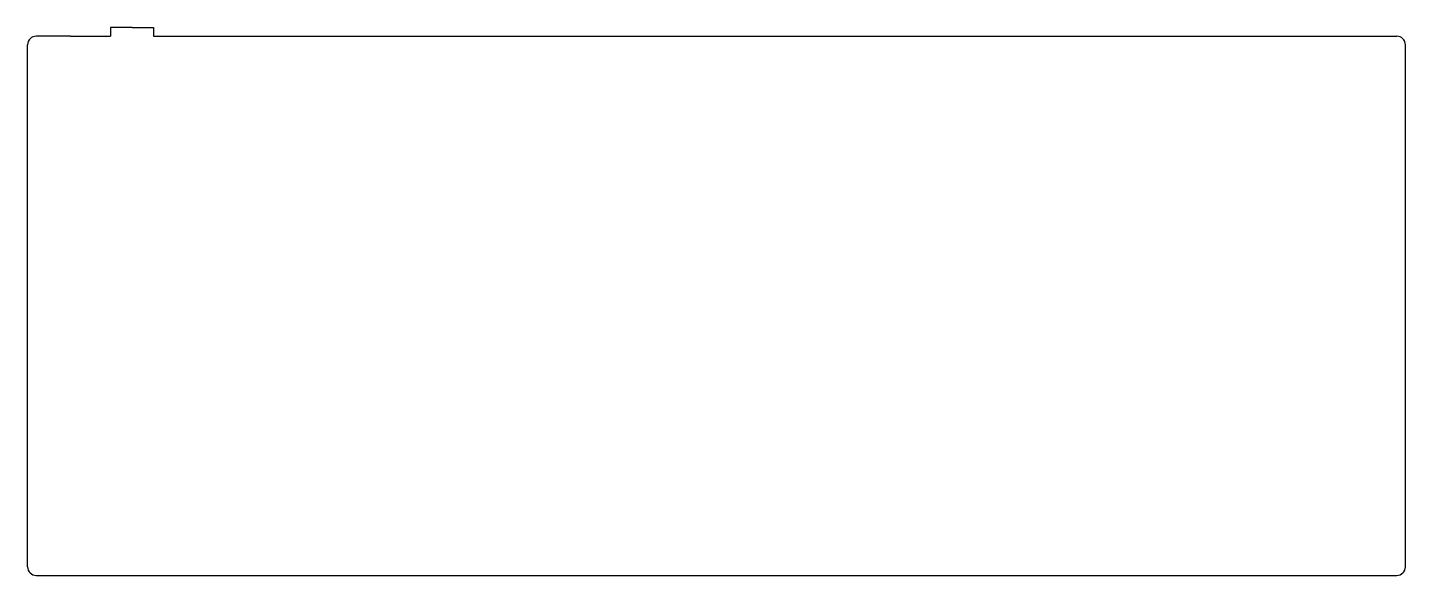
# Model space of a CAD drawing. Extents: x 9 to 329, y 0 to 127.
import ezdxf

# ---------------------------------------------------------------- set-up
doc = ezdxf.new("R2010")
doc.units = 0
doc.header["$MEASUREMENT"] = 0

msp = doc.modelspace()

# ---------------------------------------------------------------- linework, layer by layer
at = {"linetype": 'Continuous'}
for p, q in [((33.34, 126.8), (28.34, 126.8)), ((28.34, 126.8), (28.34, 124.8)), ((33.34, 126.8), (38.34, 126.8)), ((38.34, 126.8), (38.34, 124.8)), ((9.05, 1.52), (9.05, 122.8)), ((19.05, 124.8), (11.05, 124.8)), ((19.05, 124.8), (28.34, 124.8)), ((38.34, 124.8), (327.09, 124.8)), ((329.09, 1.52), (329.09, 122.8)), ((11.05, -0.48), (319.09, -0.48)), ((319.09, -0.48), (327.09, -0.48))]:
    msp.add_line(p, q, dxfattribs=at)
for centre, start, end in [((11.05, 122.8), 90, 180), ((327.09, 122.8), 0, 90), ((11.05, 1.52), 180, 270), ((327.09, 1.52), 270, 0)]:
    msp.add_arc(centre, 2, start, end, dxfattribs=at)

doc.saveas('drawing.dxf')
